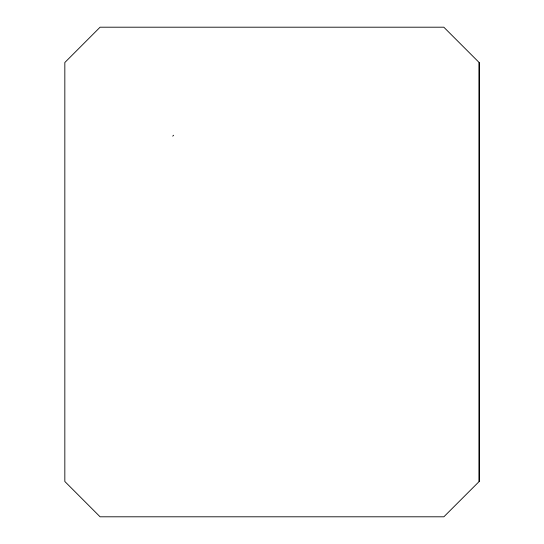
<?xml version="1.0" encoding="UTF-8"?>
<svg xmlns="http://www.w3.org/2000/svg" width="544" height="544" viewBox="0 0 544 544"><rect width="100%" height="100%" fill="white"/><g stroke="black" fill="none" stroke-linecap="round" stroke-linejoin="round"><path stroke-width="0.82" d="M479.169 481.494L479.169 62.546L443.822 27.2L100.089 27.2L64.831 62.512L64.831 481.488L100.089 516.8L443.863 516.8L479.169 481.494L479.169 62.546M172.713 136.136L173.611 135.238"/></g></svg>
